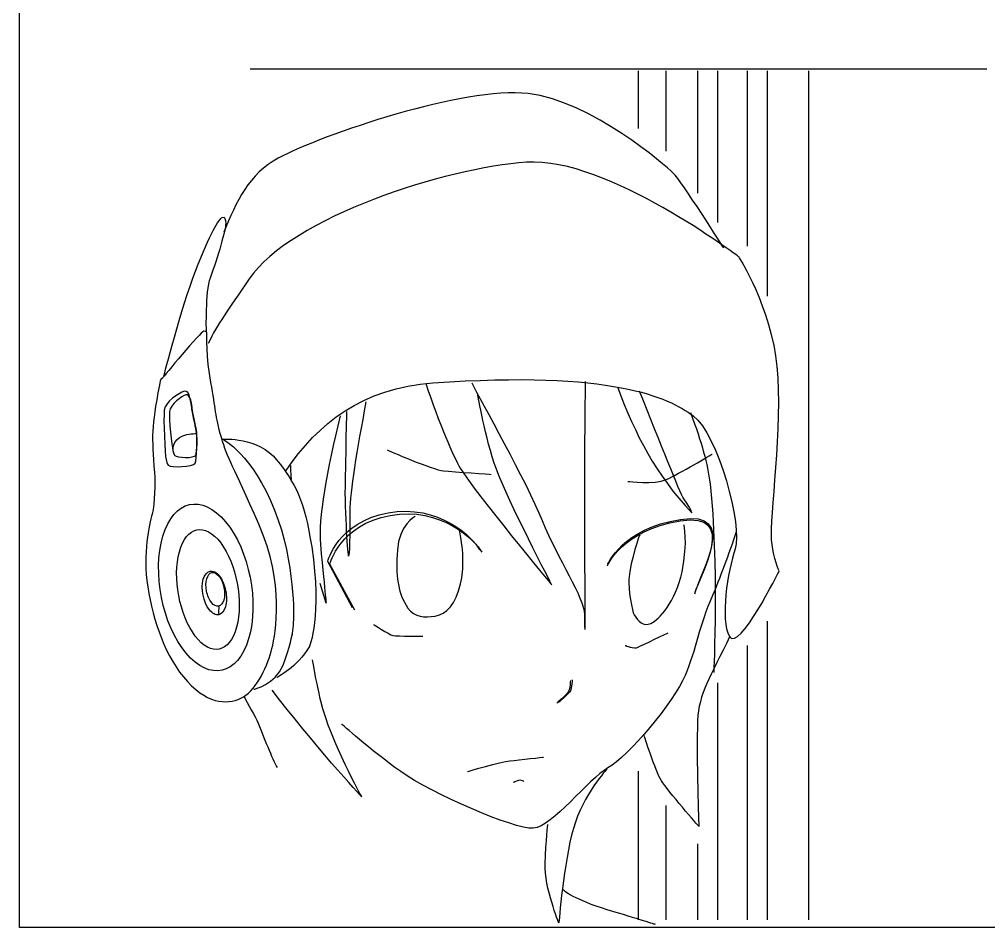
# Model space of a CAD drawing. Extents: x 0 to 396, y 0 to 198.
# Drawn here: x 0.4 to 99.1, y 0.4 to 92.9 of the extents above; entities that cross this region are included whole.
import ezdxf

# ---------------------------------------------------------------- set-up
doc = ezdxf.new("R2010")
doc.units = 0
doc.layers.get('0').update_dxf_attribs({"linetype": 'CONTINUOUS'})
doc.layers.add('Layer_1', color=7, linetype='CONTINUOUS')

msp = doc.modelspace()

# ---------------------------------------------------------------- linework, layer by layer
at = {"color": 7}
for points in [[(23.865606, 87.861077), (98.921816, 87.861077)], [(63.404753, 87.681253), (63.404753, 81.799997)], [(66.233357, 87.681253), (66.233357, 79.499997)], [(69.466046, 87.681253), (69.466046, 75.199997)], [(71.486478, 87.681253), (71.486478, 72.199997)], [(74.517125, 87.681253), (74.517125, 69.799997)], [(76.537556, 87.681253), (76.537556, 64.699997)], [(80.780464, 87.681253), (80.780464, 1.131381)], [(34.304116, 32.958869), (31.767843, 37.666285)], [(34.5255, 32.703197), (31.989234, 37.410605)], [(31.607458, 33.410005), (31.004849, 35.432557)], [(76.537556, 31.599997), (76.537556, 1.131381)], [(74.517125, 29.099997), (74.517125, 1.131381)], [(71.486478, 25.299997), (71.486478, 1.131381)], [(63.404753, 16.299997), (63.404753, 1.131381)], [(66.233357, 12.799997), (66.233357, 1.131381)], [(69.466046, 8.899997), (69.466046, 1.131381)]]:
    msp.add_lwpolyline(points, dxfattribs=at)
for points in [[(14.619294, 55.645885), (14.619294, 55.645885)], [(16.177275, 48.475013), (16.177268, 48.475277)], [(15.52423, 47.473109), (15.52423, 47.473109)], [(21.361374, 41.720251), (21.361374, 41.720251)], [(20.865101, 39.558103), (20.865101, 39.558103)], [(20.701295, 36.156376), (20.701295, 36.156376)], [(20.722353, 36.196254), (20.722353, 36.196254)]]:
    msp.add_lwpolyline(points, close=True, dxfattribs=at)
for points in [[(52.192992, 85.347237), (45.673806, 86.090613), (31.282054, 81.195741), (26.738386, 78.779765)], [(66.988337, 77.236645), (66.198142, 77.980013), (58.71217, 84.603861), (52.192992, 85.347237)], [(26.738386, 78.779765), (23.776846, 77.205053), (22.413755, 74.288549), (21.196773, 71.230861)], [(52.042859, 78.352061), (43.853806, 77.794501), (28.060616, 72.776453), (23.77111, 66.457437)], [(73.685374, 68.687677), (73.685374, 68.687677), (60.231922, 78.909629), (52.042859, 78.352061)], [(72.124662, 69.617045), (72.124662, 69.617045), (67.778541, 76.493269), (66.988337, 77.236645)], [(18.301098, 67.264493), (19.796814, 71.133613), (20.706818, 72.577453), (21.023806, 72.723597)], [(21.023806, 72.723597), (21.340811, 72.869749), (21.330583, 72.552437), (21.37541, 72.087373)], [(21.37541, 72.087373), (21.420242, 71.622333), (20.55681, 68.614365), (19.781442, 66.547749)], [(77.58493, 57.536469), (76.999996, 63.483773), (73.685374, 68.687677), (73.685374, 68.687677)], [(15.084553, 56.592925), (15.084553, 56.592925), (16.852965, 63.518461), (18.301098, 67.264493)], [(19.781442, 66.547749), (19.272351, 65.190845), (19.377975, 61.122309), (19.377975, 61.122309)], [(23.77111, 66.457437), (21.537539, 63.167085), (20.562471, 61.921413), (19.599308, 59.879485)], [(19.153077, 61.134573), (18.8776, 61.160253), (14.955143, 56.387781), (14.955143, 56.387781)], [(19.462075, 60.977733), (19.462075, 60.977733), (19.428515, 61.108869), (19.153077, 61.134573)], [(19.859807, 55.918277), (19.40364, 58.373773), (19.462075, 60.977733), (19.462075, 60.977733)], [(76.999996, 39.880381), (76.805012, 41.924765), (78.169856, 51.589157), (77.58493, 57.536469)], [(14.955143, 56.387781), (14.621749, 56.183581), (14.709389, 55.951357), (14.619294, 55.645885)], [(42.488962, 55.863781), (60.816855, 57.164757), (66.471206, 54.376949), (69.005909, 52.518421)], [(14.619294, 55.645885), (13.778462, 51.177045), (13.826986, 50.610661), (14.121424, 46.715485)], [(20.932793, 50.314285), (20.298817, 52.560213), (20.371061, 53.166301), (19.859807, 55.918277)], [(27.527378, 46.951845), (30.765982, 51.726621), (35.342053, 55.356477), (42.488962, 55.863781)], [(41.754471, 55.816557), (43.125201, 51.777077), (44.582051, 48.309973), (45.282227, 47.168413)], [(46.447946, 55.867269), (47.344659, 54.091997), (52.007526, 45.836949), (53.621598, 41.842573)], [(58.015475, 30.747085), (58.015475, 30.747085), (57.90561, 49.020397), (58.052379, 56.003093)], [(61.286716, 55.454789), (63.140422, 50.585485), (65.163955, 46.527133), (68.865505, 42.641453)], [(17.16476, 55.008013), (16.598653, 54.820389), (15.211308, 53.968973), (15.119034, 53.100685)], [(17.357764, 54.659181), (16.915164, 54.538661), (15.701589, 53.676221), (15.641701, 52.957413)], [(17.910706, 53.352445), (17.871466, 53.699797), (17.730867, 55.195613), (17.16476, 55.008013)], [(17.968806, 53.229893), (17.932822, 53.522309), (17.800389, 54.779693), (17.357764, 54.659181)], [(48.958722, 47.079653), (47.793002, 50.275149), (47.075644, 54.624573), (47.075644, 54.624573)], [(68.058478, 44.061677), (67.618258, 44.715325), (65.674925, 49.812309), (63.536501, 55.013149)], [(18.415831, 50.767133), (18.309197, 51.284453), (17.950021, 53.005093), (17.910706, 53.352445)], [(35.670972, 53.943149), (34.75049, 49.066621), (34.008368, 44.657821), (34.028556, 42.818981)], [(15.119034, 53.100685), (15.026761, 52.232405), (15.167378, 48.536045), (15.298297, 48.058101)], [(15.641701, 52.957413), (15.581837, 52.238621), (15.881002, 49.384877), (15.990983, 48.977645)], [(18.403974, 51.039989), (18.312527, 51.478541), (18.004815, 52.937485), (17.968806, 53.229893)], [(33.038518, 52.525213), (31.712071, 46.988925), (30.783674, 41.969821), (31.024586, 39.445949)], [(33.580204, 45.970093), (33.665731, 49.113829), (33.645828, 50.919725), (33.736832, 52.944205)], [(68.753751, 52.845589), (69.885657, 49.664397), (70.486278, 47.713501), (70.730747, 45.570125)], [(69.005909, 52.518421), (71.540621, 50.659885), (74.075334, 41.181357), (73.295415, 38.951109)], [(16.024598, 48.993293), (16.024598, 48.993293), (15.886066, 50.010077), (17.025484, 50.487717)], [(17.025484, 50.487717), (17.483834, 50.660437), (18.372752, 50.712061), (18.372752, 50.712061)], [(18.259646, 47.688981), (18.422118, 48.062501), (18.522474, 50.249797), (18.415831, 50.767133)], [(18.326078, 48.480877), (18.448442, 48.782269), (18.495422, 50.601413), (18.403974, 51.039989)], [(20.920999, 50.208485), (20.920999, 50.208485), (23.534342, 49.151549), (25.937632, 43.882157)], [(24.752314, 41.472277), (22.099414, 47.566581), (21.566778, 48.068365), (20.932793, 50.314285)], [(21.103439, 50.141749), (21.103439, 50.141749), (24.711563, 50.361397), (26.589982, 48.008869)], [(15.990983, 48.977645), (16.100949, 48.570413), (16.177275, 48.475013), (16.177275, 48.475013)], [(16.177268, 48.475277), (16.373963, 48.216349), (18.203723, 48.179749), (18.326078, 48.480877)], [(37.839562, 49.032445), (37.839562, 49.032445), (42.502438, 46.990877), (43.578479, 46.902117)], [(66.260567, 46.009485), (67.528704, 46.574373), (70.952665, 48.614253), (70.952665, 48.614253)], [(15.298297, 48.058101), (15.429218, 47.580157), (15.52423, 47.473109), (15.52423, 47.473109)], [(15.52423, 47.473109), (15.76885, 47.181549), (18.097182, 47.315445), (18.259646, 47.688981)], [(26.589982, 48.008869), (28.4684, 45.656325), (29.409738, 43.897973), (30.141123, 39.149045)], [(27.994608, 47.453093), (27.974152, 46.905877), (27.96096, 47.146957), (28.04512, 46.025845)], [(14.121424, 46.715485), (14.18504, 45.768973), (14.151816, 43.606733), (13.883083, 42.499613)], [(43.578479, 46.902117), (44.65453, 46.813341), (48.420692, 46.547061), (48.420692, 46.547061)], [(45.282227, 47.168413), (46.806622, 44.683021), (54.607978, 35.274045), (54.607978, 35.274045)], [(54.607978, 35.274045), (54.607978, 35.274045), (50.124441, 43.884141), (48.958722, 47.079653)], [(33.894053, 38.203253), (33.894053, 38.203253), (33.490518, 42.508309), (33.580204, 45.970093)], [(62.361054, 45.821189), (62.519577, 45.852549), (64.992439, 45.444605), (66.260567, 46.009485)], [(70.730747, 45.570125), (71.618442, 37.787205), (71.111188, 26.363869), (71.111188, 26.363869)], [(14.979901, 40.258971), (16.091578, 43.957467), (18.94866, 44.611704), (21.361374, 41.720251)], [(25.937632, 43.882157), (28.340914, 38.612781), (28.334502, 32.581485), (28.285142, 31.762493)], [(37.918302, 42.624765), (43.054242, 43.566245), (46.605017, 40.114141), (47.239086, 38.858829)], [(68.865505, 42.641453), (68.865505, 42.641453), (68.95519, 42.730221), (68.058478, 44.061677)], [(13.883083, 42.499613), (13.614294, 41.392493), (12.875078, 38.556405), (13.436485, 35.074925)], [(31.767843, 37.666285), (31.767843, 37.666285), (32.782352, 41.683277), (37.918302, 42.624765)], [(34.028556, 42.818981), (34.073388, 38.735837), (33.894053, 38.203253), (33.894053, 38.203253)], [(38.139685, 42.369093), (43.275634, 43.310573), (46.826409, 39.858461), (47.460477, 38.603149)], [(67.687219, 41.804197), (73.647453, 42.745685), (69.77964, 36.594661), (69.145572, 34.335093)], [(67.724122, 41.959157), (73.684347, 42.900645), (69.816543, 36.749621), (69.182474, 34.490053)], [(16.655101, 38.658581), (17.371441, 41.278351), (19.256322, 41.681081), (20.865101, 39.558103)], [(21.361374, 41.720251), (23.774088, 38.828797), (24.828787, 33.486589), (23.717112, 29.788092)], [(31.989234, 37.410605), (31.989234, 37.410605), (33.003744, 41.427597), (38.139685, 42.369093)], [(40.675958, 42.274941), (40.675958, 42.274941), (39.027381, 41.333461), (38.868866, 38.822829)], [(53.621598, 41.842573), (55.235668, 37.848205), (57.92579, 34.031357), (57.92579, 32.256069)], [(60.268632, 37.222317), (60.268632, 37.222317), (61.726985, 40.862717), (67.687219, 41.804197)], [(60.305535, 37.377277), (60.305535, 37.377277), (61.763888, 41.017677), (67.724122, 41.959157)], [(26.095175, 28.804317), (26.464729, 30.430845), (27.405207, 35.377973), (24.752314, 41.472277)], [(45.241277, 40.674413), (45.187845, 40.965709), (45.082762, 40.894093), (45.082762, 40.894093)], [(45.304645, 35.402117), (45.680268, 37.038125), (45.621683, 38.603149), (45.241277, 40.674413)], [(67.877444, 36.626037), (68.511512, 39.701549), (68.06766, 41.396221), (68.06766, 41.396221)], [(73.410282, 40.696013), (72.687597, 38.596885), (71.635032, 35.673381), (70.984374, 34.209565)], [(17.335639, 28.326812), (14.922925, 31.218265), (13.868225, 36.560474), (14.979901, 40.258971)], [(20.865101, 39.558103), (22.473879, 37.435125), (23.197344, 33.59037), (22.481005, 30.970599)], [(63.565779, 40.391973), (63.565779, 40.391973), (62.646382, 37.912733), (62.456166, 35.841469)], [(77.779906, 36.720869), (77.779906, 36.720869), (77.194971, 37.835989), (76.999996, 39.880381)], [(18.271007, 30.071074), (16.662228, 32.194052), (15.938762, 36.038809), (16.655101, 38.658581)], [(30.141123, 39.149045), (31.2227, 32.126397), (29.90037, 28.995717), (29.90037, 28.995717)], [(31.024586, 39.445949), (31.562615, 33.809437), (31.607458, 33.410005), (31.607458, 33.410005)], [(38.868866, 38.822829), (38.710342, 36.312213), (38.868866, 34.429245), (39.946778, 32.922869)], [(73.295415, 38.951109), (72.515506, 36.720869), (71.735597, 31.702821), (72.71049, 30.030141)], [(19.097592, 35.867588), (19.23035, 36.327248), (19.476113, 36.620109), (19.780815, 36.681746)], [(19.780815, 36.681746), (20.085517, 36.743382), (20.424198, 36.568746), (20.722353, 36.196254)], [(19.976153, 36.529862), (20.210841, 36.577422), (20.471683, 36.443075), (20.701295, 36.156376)], [(64.707102, 31.353733), (65.499686, 31.698949), (67.243375, 33.550525), (67.877444, 36.626037)], [(72.71049, 30.030141), (73.685374, 28.357461), (77.779906, 36.720869), (77.779906, 36.720869)], [(19.721216, 32.729973), (19.100343, 33.505645), (18.821137, 34.910403), (19.097592, 35.867588)], [(19.430723, 34.642443), (19.340691, 35.095458), (19.347577, 35.548811), (19.449865, 35.90277)], [(19.449865, 35.90277), (19.552153, 36.25673), (19.741464, 36.482301), (19.976153, 36.529862)], [(20.701295, 36.156376), (21.179436, 35.559355), (21.394372, 34.477852), (21.181369, 33.740771)], [(20.722353, 36.196254), (21.020508, 35.823762), (21.253713, 35.283928), (21.370666, 34.695508)], [(62.456166, 35.841469), (62.374512, 34.952517), (62.804906, 32.514893), (62.995122, 32.232453)], [(13.436485, 35.074925), (13.9979, 31.593445), (15.220818, 27.890013), (17.486031, 25.423829)], [(19.92994, 33.487163), (19.700328, 33.773862), (19.520754, 34.189429), (19.430723, 34.642443)], [(21.370666, 34.695508), (21.487618, 34.107089), (21.478737, 33.518285), (21.345977, 33.058628)], [(42.73667, 32.106925), (43.877993, 32.295213), (44.829099, 33.330845), (45.304645, 35.402117)], [(21.181369, 33.740771), (20.968366, 33.003688), (20.408082, 32.890144), (19.92994, 33.487163)], [(70.984374, 34.209565), (69.589424, 31.071293), (69.335797, 28.748965), (68.194474, 26.050045)], [(20.662753, 32.244478), (20.358051, 32.182843), (20.01937, 32.357481), (19.721216, 32.729973)], [(20.725334, 32.305941), (20.725334, 32.305941), (20.656006, 32.372421), (20.677734, 32.657789)], [(21.345977, 33.058628), (21.213218, 32.598971), (20.967455, 32.306113), (20.662753, 32.244478)], [(20.677734, 32.657789), (20.699454, 32.943181), (20.729118, 33.194485), (20.729118, 33.194485)], [(39.946778, 32.922869), (40.643372, 31.949397), (41.617856, 31.922341), (42.73667, 32.106925)], [(28.285142, 31.762493), (28.235798, 30.943485), (28.115138, 30.073109), (28.115138, 30.073109)], [(57.92579, 32.256069), (57.92579, 30.480797), (58.015475, 30.747085), (58.015475, 30.747085)], [(62.995122, 32.232453), (63.438974, 31.573413), (63.914518, 31.008517), (64.707102, 31.353733)], [(22.481005, 30.970599), (21.764665, 28.350831), (19.879786, 27.9481), (18.271007, 30.071074)], [(36.427705, 31.259581), (36.427705, 31.259581), (37.98117, 30.223949), (38.425014, 30.129813)], [(23.717112, 29.788092), (22.605435, 26.089597), (19.748353, 25.43536), (17.335639, 28.326812)], [(27.222918, 27.087549), (27.990379, 29.028797), (28.147024, 30.260373), (28.147024, 30.260373)], [(38.425014, 30.129813), (38.868866, 30.035709), (41.468542, 30.067013), (41.468542, 30.067013)], [(63.407264, 28.937261), (63.819406, 29.156941), (66.450792, 30.380869), (66.450792, 30.380869)], [(72.754381, 30.054893), (70.830877, 25.969245), (69.551002, 24.180549), (69.46261, 21.468157)], [(23.181567, 23.879197), (24.54909, 24.672165), (25.725622, 27.177789), (26.095175, 28.804317)], [(29.90037, 28.995717), (28.676534, 26.879693), (26.584416, 25.840077), (26.584416, 25.840077)], [(62.095478, 29.104965), (62.095478, 29.104965), (62.995122, 28.717581), (63.407264, 28.937261)], [(24.234435, 24.637797), (24.234435, 24.637797), (26.455449, 25.146301), (27.222918, 27.087549)], [(30.20238, 27.645813), (30.513432, 25.710397), (30.805741, 24.425669), (31.038153, 23.476661)], [(68.194474, 26.050045), (67.05315, 23.351125), (62.361054, 17.764997), (60.332043, 16.635213)], [(17.486031, 25.423829), (19.751253, 22.957645), (21.814034, 23.086245), (23.181567, 23.879197)], [(56.501667, 25.537629), (56.501667, 25.537629), (56.470027, 24.690301), (56.311443, 24.407861)], [(56.686157, 25.610685), (56.686157, 25.610685), (56.654517, 24.763357), (56.495932, 24.480909)], [(23.274465, 23.904293), (23.54939, 23.198109), (24.397038, 21.940997), (24.685046, 21.201325)], [(35.222996, 13.685237), (35.222996, 13.685237), (30.126254, 19.234965), (26.109294, 24.565781)], [(56.311443, 24.407861), (56.152928, 24.125405), (55.106718, 23.215309), (55.106718, 23.215309)], [(56.495932, 24.480909), (56.337417, 24.198461), (55.291206, 23.288357), (55.291206, 23.288357)], [(31.038153, 23.476661), (32.052662, 19.334133), (35.222996, 13.685237), (35.222996, 13.685237)], [(24.685046, 21.201325), (25.375705, 19.427549), (26.299861, 17.120197), (26.634682, 16.657637)], [(39.217597, 16.258621), (36.047264, 18.518181), (33.19396, 21.091565), (33.19396, 21.091565)], [(69.46261, 21.468157), (69.335797, 17.576701), (69.589424, 10.672485), (69.589424, 10.672485)], [(65.785022, 15.317141), (65.150954, 16.321381), (64.009631, 19.961789), (64.009631, 19.961789)], [(46.002124, 16.258621), (46.128938, 16.289981), (49.394383, 17.262877), (50.345482, 17.357013)], [(50.345482, 17.357013), (51.29658, 17.451117), (53.769442, 17.733613), (53.769442, 17.733613)], [(52.723231, 10.484189), (50.757624, 10.358661), (42.387938, 13.999061), (39.217597, 16.258621)], [(60.332043, 16.635213), (58.303025, 15.505437), (54.688839, 10.609725), (52.723231, 10.484189)], [(60.257219, 16.544877), (60.257219, 16.544877), (57.791278, 13.926333), (56.804905, 10.464549)], [(51.221288, 15.348525), (50.908215, 15.258341), (50.698187, 15.136693), (50.698187, 15.136693)], [(51.772133, 15.238685), (51.772133, 15.238685), (51.534361, 15.438757), (51.221288, 15.348525)], [(69.589424, 10.672485), (69.589424, 10.672485), (66.419082, 14.312893), (65.785022, 15.317141)], [(53.935446, 6.869613), (54.025132, 9.310613), (54.204453, 10.863973), (54.204453, 10.863973)], [(56.804905, 10.464549), (55.818523, 7.002757), (55.325337, 0.833661), (55.325337, 0.833661)], [(55.325337, 0.833661), (55.325337, 0.833661), (53.845778, 4.428597), (53.935446, 6.869613)], [(55.773698, 4.206693), (55.773698, 4.206693), (56.939408, 3.185909), (60.212393, 2.209509)], [(60.212393, 2.209509), (63.485361, 1.233101), (65.144274, 0.700517), (65.144274, 0.700517)]]:
    msp.add_open_spline(points, degree=3, dxfattribs=at)
at = {"layer": 'Layer_1', "color": 7}
msp.add_lwpolyline([(0.353573, 198.071167), (396.496844, 198.071167), (396.496844, 0.353609), (0.353573, 0.353609), (0.353573, 198.071167)], close=True, dxfattribs=at)

doc.saveas('drawing.dxf')
